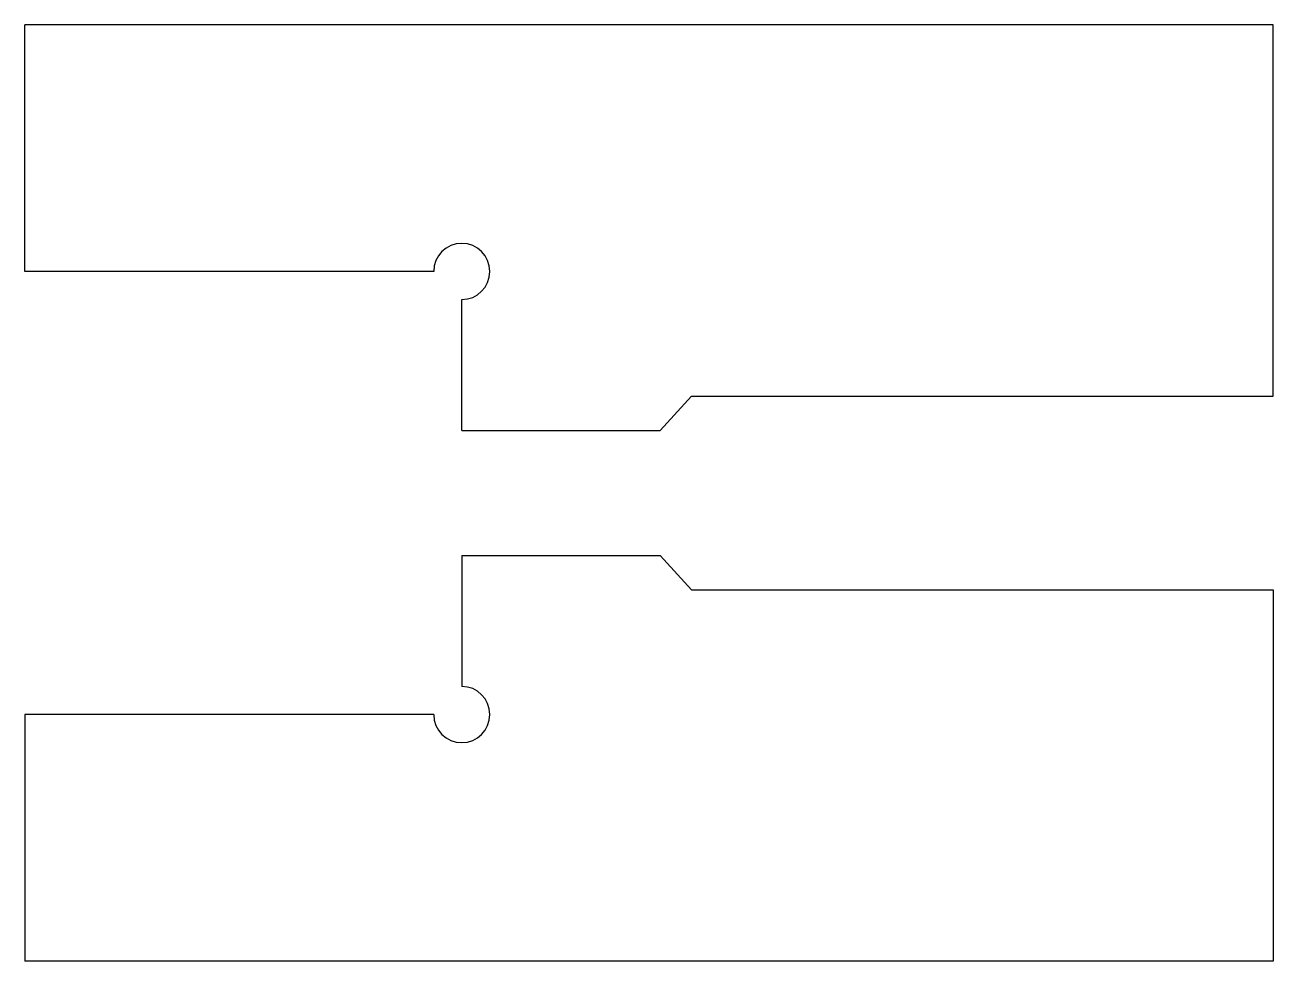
# Model space of a CAD drawing. Header units: millimetres. Extents: x 0 to 20, y -7.5 to 7.5.
import ezdxf

# ---------------------------------------------------------------- set-up
doc = ezdxf.new("R2010")
doc.units = ezdxf.units.MM
doc.layers.add('Shape2DView', color=7, linetype='CONTINUOUS')
doc.layers.add('Shape2DView001', color=7, linetype='CONTINUOUS')

msp = doc.modelspace()

# ---------------------------------------------------------------- linework, layer by layer
at = {"layer": 'Shape2DView'}
for p, q in [((20, 7.5), (0, 7.5)), ((0, 3.55), (0, 7.5)), ((20, 1.55), (20, 7.5)), ((6.55, 3.55), (0, 3.55)), ((7, 1), (7, 3.1)), ((10.18, 1), (10.68, 1.55)), ((10.68, 1.55), (20, 1.55)), ((7, 1), (10.18, 1))]:
    msp.add_line(p, q, dxfattribs=at)
msp.add_arc((7, 3.55), 0.45, -90, 180, dxfattribs=at)
at = {"layer": 'Shape2DView001'}
for p, q in [((7, -1), (7, -3.1)), ((7, -1), (10.18, -1)), ((10.18, -1), (10.68, -1.55)), ((10.68, -1.55), (20, -1.55)), ((20, -1.55), (20, -7.5)), ((0, -3.55), (0, -7.5)), ((6.55, -3.55), (0, -3.55)), ((20, -7.5), (0, -7.5))]:
    msp.add_line(p, q, dxfattribs=at)
msp.add_arc((7, -3.55), 0.45, 180, 90, dxfattribs=at)

doc.saveas('drawing.dxf')
